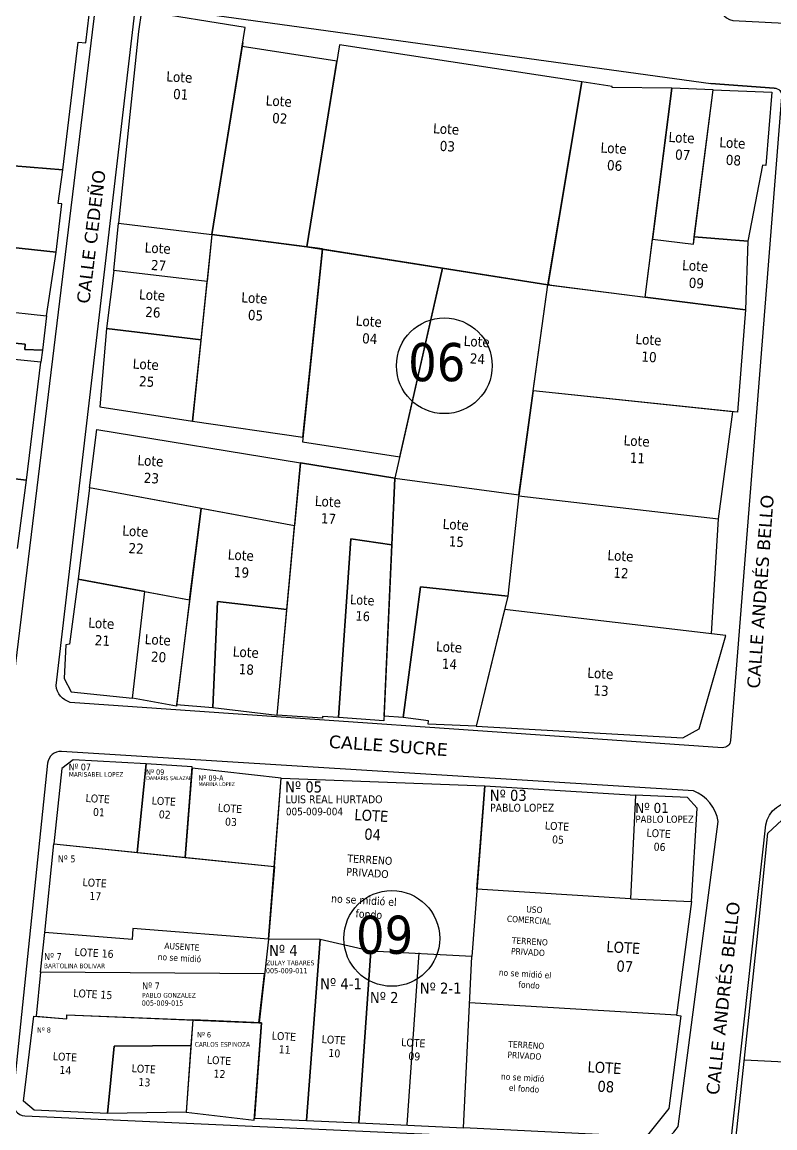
# Model space of a CAD drawing. Header units: metres. Extents: x 2 to 659295185, y -28 to 1124222152.
# Drawn here: x 660080 to 660198.5, y 1124723.8 to 1124897.9 of the extents above; entities that cross this region are included whole.
import ezdxf

# ---------------------------------------------------------------- set-up
doc = ezdxf.new("R2010")
doc.units = ezdxf.units.M
doc.header["$MEASUREMENT"] = 0
for name, color, linetype in [('CALLES', 1, 'CONTINUOUS'), ('MANZANA', 30, 'CONTINUOUS'), ('Numero de manzana', 6, 'CONTINUOUS'), ('PARCELA SL', 1, 'CONTINUOUS'), ('Parcelas', 140, 'CONTINUOUS')]:
    doc.layers.add(name, color=color, linetype=linetype)
doc.styles.add('ROMAN', font='verdana.ttf')
doc.styles.get("Standard").update_dxf_attribs({"font": 'tahoma.ttf'})

msp = doc.modelspace()

# ---------------------------------------------------------------- linework, layer by layer
at = {"layer": 'MANZANA', "linetype": 'Continuous'}
for points in [[(660191.92, 1124898.1921), (660287.556, 1124893.246), (660290.858, 1124939.005), (660264.6689, 1124936.7849), (660201.372, 1124953.849), (660189.5805, 1124901.2743, 0.36371473)], [(660084.0275, 1124781.2047), (660078.4982, 1124727.9452, 0.40172014), (660080.4688, 1124725.6578), (660179.9351, 1124721.1683, 0.14870129), (660183.323, 1124724.0074), (660189.634, 1124772.022, 0.25664339), (660185.713, 1124776.866), (660086.2301, 1124783.0695, 0.40592946)]]:
    msp.add_lwpolyline(points, format="xyb", close=True, dxfattribs=at)
for points in [[(659982.2265, 1124797.6235), (660076.3227, 1124791.1757, 0.401267), (660078.5588, 1124793.0245), (660091.5635, 1124900.2675, 0.42946397), (660090.4361, 1124901.7623), (660002.637, 1124915.731), (659994.062, 1124908.745), (659980.9088, 1124799.2153, 0.37503003), (659982.2265, 1124797.6235)], [(660198.4112, 1124887.5628), (660188.479, 1124888.258), (660198.4112, 1124887.5628, -0.46628697), (660199.6052, 1124886.1761), (660191.5599, 1124784.7692, -0.40630076), (660190.2679, 1124783.6562), (660087.577, 1124790.7937, -0.29546275), (660085.3739, 1124793.45), (660097.7917, 1124899.4408, -0.47102326), (660099.2308, 1124900.5546), (660188.479, 1124888.258)], [(660395.5161, 1124758.4954, -0.2098293), (660398.8732, 1124755.2607), (660417.47, 1124604.867, -0.36153028), (660413.372, 1124600.777), (660183.795, 1124626.3502, -0.40087496), (660181.4949, 1124629.2225), (660197.124, 1124771.502, -0.38152377), (660201.816, 1124775.174), (660201.816, 1124775.174), (660395.5161, 1124758.4954)]]:
    msp.add_lwpolyline(points, format="xyb", dxfattribs=at)
at = {"layer": 'Numero de manzana', "lineweight": -2}
for centre in [(660146.4981, 1124843.8124), (660138.2228, 1124753.6155)]:
    msp.add_circle(centre, 7.5417, dxfattribs=at)
at = {"layer": 'PARCELA SL', "color": 1, "linetype": 'Continuous'}
msp.add_line((660082.9361, 1124748.3146), (660083.5846, 1124754.5611), dxfattribs=at)
at = {"layer": 'Parcelas', "lineweight": -2}
for p, q in [((660090.0473, 1124894.6588), (660090.8318, 1124901.2926)), ((660098.8294, 1124899.7311), (660098.373, 1124896.4426)), ((660115.1453, 1124897.0793), (660098.8294, 1124899.7311)), ((660098.373, 1124896.4426), (660095.2053, 1124866.2784)), ((660109.9177, 1124864.496), (660115.1453, 1124897.0793)), ((660086.4576, 1124874.6922), (660088.8357, 1124894.8021)), ((660088.8357, 1124894.8021), (660090.0473, 1124894.6588)), ((660114.7695, 1124894.7089), (660109.9177, 1124864.496)), ((660130.0038, 1124894.3557), (660124.8663, 1124862.5682)), ((660168.121, 1124888.5286), (660130.0038, 1124894.3557)), ((660129.589, 1124891.7891), (660114.67, 1124894.1172)), ((660124.8663, 1124862.5682), (660129.589, 1124891.7891)), ((660162.7949, 1124856.5694), (660168.121, 1124888.5286)), ((660168.121, 1124888.5286), (660162.8277, 1124856.7666)), ((660172.9086, 1124887.8185), (660168.121, 1124888.5286)), ((660172.9354, 1124887.6304), (660172.9086, 1124887.8185)), ((660182.3048, 1124887.53), (660172.9354, 1124887.6304)), ((660178.0922, 1124854.6286), (660182.3048, 1124887.53)), ((660182.3048, 1124887.53), (660179.2606, 1124863.7541)), ((660188.8003, 1124887.2881), (660182.3048, 1124887.53)), ((660185.7015, 1124862.9571), (660188.8003, 1124887.2881)), ((660185.8481, 1124864.1078), (660188.8003, 1124887.2881)), ((660188.8003, 1124887.2881), (660198.0435, 1124886.9318)), ((660198.0435, 1124886.9318), (660197.1244, 1124875.3482)), ((660074.544, 1124875.6251), (660086.4576, 1124874.6922)), ((660086.4576, 1124874.6922), (660074.544, 1124875.6251)), ((660196.6061, 1124875.3894), (660194.2998, 1124863.4161)), ((660197.1244, 1124875.3482), (660196.6061, 1124875.3894)), ((660085.7243, 1124869.3927), (660086.4576, 1124874.6922)), ((660086.4576, 1124874.6922), (660086.4576, 1124874.6922)), ((660085.3791, 1124861.7285), (660086.3, 1124869.3229)), ((660086.3, 1124869.3229), (660085.7243, 1124869.3927)), ((660094.4817, 1124858.8134), (660095.2053, 1124866.2784)), ((660095.2053, 1124866.2784), (660109.9177, 1124864.496)), ((660095.2053, 1124866.2784), (660109.9177, 1124864.496)), ((660055.5735, 1124864.8636), (660085.3791, 1124861.7285)), ((660085.3791, 1124861.7285), (660055.5735, 1124864.8636)), ((660109.9177, 1124864.496), (660106.8624, 1124835.0672)), ((660109.9177, 1124864.496), (660109.1459, 1124857.0621)), ((660127.3335, 1124862.2501), (660109.9177, 1124864.496)), ((660109.9177, 1124864.496), (660124.8663, 1124862.5682)), ((660178.0922, 1124854.6286), (660179.2606, 1124863.7541)), ((660179.2606, 1124863.7541), (660185.7015, 1124862.9571)), ((660179.2606, 1124863.7541), (660185.7015, 1124862.9571)), ((660185.7015, 1124862.9571), (660185.8481, 1124864.1078)), ((660185.8481, 1124864.1078), (660194.2998, 1124863.4161)), ((660194.2998, 1124863.4161), (660185.8481, 1124864.1078)), ((660194.2998, 1124863.4161), (660193.9154, 1124852.621)), ((660083.8489, 1124851.6844), (660085.3791, 1124861.7285)), ((660127.3261, 1124862.1792), (660124.1689, 1124831.8531)), ((660124.2425, 1124832.5605), (660127.3335, 1124862.2501)), ((660124.8663, 1124862.5682), (660162.7949, 1124856.5694)), ((660146.1916, 1124859.1954), (660127.3261, 1124862.1792)), ((660094.4817, 1124858.8134), (660093.3119, 1124849.6881)), ((660109.1459, 1124857.0621), (660094.4817, 1124858.8134)), ((660109.1459, 1124857.0621), (660094.4817, 1124858.8134)), ((660146.1916, 1124859.1954), (660138.7227, 1124826.0874)), ((660139.4819, 1124829.4528), (660146.1916, 1124859.1954)), ((660162.7949, 1124856.5694), (660146.1916, 1124859.1954)), ((660108.1944, 1124847.8969), (660109.1459, 1124857.0621)), ((660158.2494, 1124823.4801), (660162.7949, 1124856.5694)), ((660160.5017, 1124839.8761), (660162.7949, 1124856.5694)), ((660162.7949, 1124856.5694), (660193.9154, 1124852.621)), ((660162.8277, 1124856.7666), (660163.0149, 1124856.5406)), ((660163.0149, 1124856.5406), (660178.0922, 1124854.6286)), ((660053.2892, 1124855.0803), (660083.8489, 1124851.6844)), ((660053.2892, 1124855.0803), (660083.8489, 1124851.6844)), ((660193.9154, 1124852.621), (660178.0922, 1124854.6286)), ((660193.9154, 1124852.621), (660192.6734, 1124836.4843)), ((660083.8489, 1124851.6844), (660083.2313, 1124846.2595)), ((660080.4972, 1124847.2276), (660052.7831, 1124849.9753)), ((660052.7831, 1124849.9753), (660080.4972, 1124847.2276)), ((660093.3119, 1124849.6881), (660092.2371, 1124837.3348)), ((660108.1944, 1124847.8969), (660093.3119, 1124849.6881)), ((660093.3119, 1124849.6881), (660108.1944, 1124847.8969)), ((660080.4634, 1124846.3683), (660080.4972, 1124847.2276)), ((660080.4972, 1124847.2276), (660080.4634, 1124846.3683)), ((660106.8624, 1124835.0672), (660108.1944, 1124847.8969)), ((660082.9617, 1124844.3686), (660066.6616, 1124845.9847)), ((660082.9617, 1124844.3686), (660066.6616, 1124845.9847)), ((660083.2313, 1124846.2595), (660080.4634, 1124846.3683)), ((660080.4634, 1124846.3683), (660083.2313, 1124846.2595)), ((660083.2313, 1124846.2595), (660082.9617, 1124844.3686)), ((660080.6995, 1124825.816), (660082.9617, 1124844.3686)), ((660160.5017, 1124839.8761), (660158.2351, 1124823.3509)), ((660192.6734, 1124836.4843), (660160.5017, 1124839.8761)), ((660191.9276, 1124836.563), (660160.5017, 1124839.8761)), ((660092.2371, 1124837.3348), (660106.8624, 1124835.0672)), ((660106.8624, 1124835.0672), (660124.2425, 1124832.5605)), ((660189.6719, 1124819.683), (660191.9276, 1124836.563)), ((660090.6526, 1124824.5841), (660091.7909, 1124833.7839)), ((660091.7909, 1124833.7839), (660123.8625, 1124828.5244)), ((660124.1689, 1124831.8531), (660139.4819, 1124829.4528)), ((660051.7394, 1124829.1372), (660080.6995, 1124825.816)), ((660080.6995, 1124825.816), (660051.7394, 1124829.1372)), ((660120.1663, 1124788.7759), (660123.8625, 1124828.5244)), ((660123.8625, 1124828.5244), (660122.9059, 1124818.6205)), ((660123.8625, 1124828.5244), (660138.7227, 1124826.0874)), ((660138.7227, 1124826.0874), (660123.8625, 1124828.5244)), ((660079.3041, 1124815.0057), (660080.6995, 1124825.816)), ((660090.6526, 1124824.5841), (660088.8264, 1124810.1996)), ((660108.2248, 1124821.335), (660090.6526, 1124824.5841)), ((660122.9059, 1124818.6205), (660090.6526, 1124824.5841)), ((660137.0006, 1124788.607), (660138.7227, 1124826.0874)), ((660138.7227, 1124826.0874), (660138.2417, 1124815.5884)), ((660138.7227, 1124826.0874), (660158.2494, 1124823.4801)), ((660138.7227, 1124826.0874), (660158.2494, 1124823.4801)), ((660158.2494, 1124823.4801), (660156.4869, 1124807.5372)), ((660158.2351, 1124823.3509), (660189.6719, 1124819.683)), ((660108.2248, 1124821.335), (660104.35, 1124790.4773)), ((660106.3687, 1124806.9543), (660108.2248, 1124821.335)), ((660122.9059, 1124818.6205), (660108.2248, 1124821.335)), ((660188.5378, 1124801.6084), (660189.6719, 1124819.683)), ((660121.7153, 1124805.4341), (660122.9059, 1124818.6205)), ((660129.8238, 1124788.4053), (660131.7669, 1124816.5784)), ((660131.7669, 1124816.5784), (660129.8238, 1124788.4053)), ((660131.7669, 1124816.5784), (660138.2417, 1124815.5884)), ((660138.2417, 1124815.5884), (660131.7669, 1124816.5784)), ((660138.2417, 1124815.5884), (660136.9686, 1124787.9088)), ((660088.8264, 1124810.1996), (660087.4732, 1124799.9384)), ((660099.3675, 1124808.2495), (660088.8264, 1124810.1996)), ((660088.8264, 1124810.1996), (660106.3687, 1124806.9543)), ((660139.9983, 1124788.3987), (660142.7345, 1124809.0179)), ((660142.7345, 1124809.0179), (660139.9983, 1124788.3987)), ((660142.7345, 1124809.0179), (660156.4869, 1124807.5372)), ((660156.4869, 1124807.5372), (660142.7345, 1124809.0179)), ((660097.401, 1124791.4643), (660099.3675, 1124808.2495)), ((660097.401, 1124791.4643), (660099.3675, 1124808.2495)), ((660099.3675, 1124808.2495), (660106.3687, 1124806.9543)), ((660156.4869, 1124807.5372), (660151.53, 1124787.0364)), ((660106.3687, 1124806.9543), (660104.3127, 1124790.1798)), ((660110.7778, 1124806.682), (660110.0599, 1124789.9974)), ((660110.0599, 1124789.9974), (660110.7778, 1124806.682)), ((660121.7153, 1124805.4341), (660110.7778, 1124806.682)), ((660110.7778, 1124806.682), (660121.7153, 1124805.4341)), ((660120.1663, 1124788.7759), (660121.7153, 1124805.4341)), ((660155.9805, 1124805.4428), (660151.53, 1124787.0364)), ((660190.7991, 1124801.3421), (660155.9805, 1124805.4428)), ((660186.6111, 1124786.6264), (660190.7991, 1124801.3421)), ((660086.8911, 1124799.8423), (660086.6286, 1124794.5789)), ((660087.4732, 1124799.9384), (660086.8911, 1124799.8423)), ((660086.6286, 1124794.5789), (660087.752, 1124792.4581)), ((660087.752, 1124792.4581), (660097.401, 1124791.4643)), ((660104.3127, 1124790.1798), (660097.401, 1124791.4643)), ((660104.35, 1124790.4773), (660110.0599, 1124789.9974)), ((660110.0599, 1124789.9974), (660120.1663, 1124788.7759)), ((660127.309, 1124788.2794), (660120.1663, 1124788.7759)), ((660127.3298, 1124788.5787), (660127.309, 1124788.2794)), ((660129.8238, 1124788.4053), (660127.3298, 1124788.5787)), ((660136.9686, 1124787.9088), (660129.8238, 1124788.4053)), ((660129.8238, 1124788.4053), (660129.8238, 1124788.4053)), ((660139.9934, 1124788.399), (660137.0006, 1124788.607)), ((660144.0031, 1124787.8672), (660139.9983, 1124788.3987)), ((660143.9374, 1124787.3716), (660144.0031, 1124787.8672)), ((660151.53, 1124787.0364), (660143.9374, 1124787.3716)), ((660151.53, 1124787.0364), (660184.0282, 1124785.2013)), ((660184.0282, 1124785.2013), (660186.6111, 1124786.6264)), ((660088.0681, 1124781.7605), (660086.2622, 1124780.3524)), ((660099.5483, 1124781.0863), (660088.0681, 1124781.7605)), ((660098.163, 1124767.155), (660099.5483, 1124781.0863)), ((660099.5483, 1124781.0863), (660098.163, 1124767.155)), ((660106.8152, 1124780.6496), (660099.5483, 1124781.0863)), ((660086.2622, 1124780.3524), (660085.0334, 1124768.5161)), ((660105.7225, 1124766.3713), (660106.8152, 1124780.6496)), ((660106.8, 1124780.4502), (660105.7225, 1124766.3713)), ((660120.792, 1124778.8784), (660106.8, 1124780.4502)), ((660118.8008, 1124753.5066), (660120.792, 1124778.8784)), ((660119.7473, 1124764.9174), (660120.792, 1124778.8784)), ((660120.792, 1124778.8784), (660152.8634, 1124777.6578)), ((660152.8634, 1124777.6578), (660150.836, 1124750.7742)), ((660151.6361, 1124761.384), (660152.8634, 1124777.6578)), ((660152.8634, 1124777.6578), (660176.6073, 1124776.1772)), ((660176.6073, 1124776.1772), (660175.7873, 1124759.8478)), ((660176.6073, 1124776.1772), (660175.7873, 1124759.8478)), ((660184.7794, 1124775.8179), (660176.6073, 1124776.1772)), ((660186.3119, 1124774.1163), (660184.7794, 1124775.8179)), ((660185.4075, 1124759.4141), (660186.3119, 1124774.1163)), ((660083.5846, 1124754.5611), (660085.0334, 1124768.5161)), ((660085.0334, 1124768.5161), (660098.163, 1124767.155)), ((660085.0334, 1124768.5161), (660119.7473, 1124764.9174)), ((660098.163, 1124767.155), (660105.7225, 1124766.3713)), ((660105.7225, 1124766.3713), (660119.7473, 1124764.9174)), ((660119.7473, 1124764.9174), (660118.8008, 1124753.5066)), ((660175.7873, 1124759.8478), (660151.6361, 1124761.384)), ((660175.7873, 1124759.8478), (660185.4075, 1124759.4141)), ((660185.4075, 1124759.4141), (660183.0553, 1124741.518)), ((660097.465, 1124755.1623), (660097.3371, 1124753.417)), ((660118.8008, 1124753.5066), (660097.465, 1124755.1623)), ((660097.3371, 1124753.417), (660083.5846, 1124754.5611)), ((660118.8008, 1124753.5066), (660117.3218, 1124740.3394)), ((660126.9705, 1124753.4395), (660118.8008, 1124753.5066)), ((660124.819, 1124724.9105), (660126.9705, 1124753.4395)), ((660126.9705, 1124753.4395), (660124.819, 1124724.9105)), ((660134.9316, 1124751.6037), (660126.9705, 1124753.4395)), ((660134.9316, 1124751.6037), (660133.0507, 1124724.5389)), ((660133.0507, 1124724.5389), (660134.9316, 1124751.6037)), ((660150.836, 1124750.7742), (660134.9316, 1124751.6037)), ((660140.6435, 1124724.262), (660142.5245, 1124751.3267)), ((660149.5139, 1124723.7959), (660150.836, 1124750.7742)), ((660082.9361, 1124748.3146), (660082.2133, 1124741.352)), ((660118.1847, 1124748.0211), (660082.9361, 1124748.3146)), ((660117.3147, 1124740.34), (660118.1847, 1124748.0211)), ((660183.0553, 1124741.518), (660150.4791, 1124743.4922)), ((660080.219, 1124727.9886), (660081.8452, 1124741.3903)), ((660081.8452, 1124741.3903), (660087.0772, 1124740.955)), ((660082.2133, 1124741.352), (660087.0772, 1124740.955)), ((660087.0772, 1124740.955), (660087.0705, 1124741.595)), ((660087.0705, 1124741.595), (660117.316, 1124740.3399)), ((660087.0772, 1124740.955), (660087.0705, 1124741.595)), ((660087.0705, 1124741.595), (660106.9237, 1124740.7712)), ((660183.7493, 1124741.4268), (660181.831, 1124726.8324)), ((660183.0553, 1124741.518), (660183.7493, 1124741.4268)), ((660106.9237, 1124740.7712), (660105.844, 1124726.2512)), ((660106.9237, 1124740.7712), (660106.5907, 1124736.7349)), ((660117.7207, 1124740.3094), (660106.9237, 1124740.7712)), ((660116.5649, 1124724.9829), (660117.7207, 1124740.3094)), ((660117.7207, 1124740.3094), (660116.5874, 1124725.282)), ((660117.3218, 1124740.3394), (660117.7207, 1124740.3094)), ((660094.5212, 1124736.6237), (660093.4784, 1124726.0249)), ((660093.4784, 1124726.0249), (660094.5212, 1124736.6237)), ((660106.5907, 1124736.7349), (660094.5212, 1124736.6237)), ((660094.5212, 1124736.6237), (660106.5907, 1124736.7349)), ((660106.5907, 1124736.7349), (660105.844, 1124726.2512)), ((660081.9201, 1124726.5466), (660080.219, 1124727.9886)), ((660093.4784, 1124726.0249), (660081.9201, 1124726.5466)), ((660105.844, 1124726.2512), (660093.4784, 1124726.0249)), ((660105.844, 1124726.2512), (660116.5649, 1124724.9829)), ((660116.5874, 1124725.282), (660124.819, 1124724.9105)), ((660181.831, 1124726.8324), (660178.2789, 1124722.3774)), ((660124.819, 1124724.9105), (660133.0507, 1124724.5389)), ((660133.0507, 1124724.5389), (660149.5139, 1124723.7959)), ((660178.2789, 1124722.3774), (660149.5139, 1124723.7959))]:
    msp.add_line(p, q, dxfattribs=at)
at = {"layer": 'Parcelas'}
for points in [[(660189.6648, 1124696.4256), (660195.755, 1124753.4361), (660197.4467, 1124770.184), (660199.6459, 1124772.2141), (660316.0439, 1124761.6982)], [(660193.7328, 1124734.5062), (660238.0476, 1124732.2898), (660237.371, 1124716.3877), (660248.7054, 1124715.5419)]]:
    msp.add_lwpolyline(points, dxfattribs=at)

# ---------------------------------------------------------------- texts
at = {"layer": 'CALLES', "color": 0, "style": 'ROMAN'}
for s, rotation, p in [('CALLE CEDEÑO', 82.938051, (660090.5886, 1124853.5076)), ('CALLE ANDRÉS BELLO', 85.79935, (660196.1319, 1124792.9133)), ('CALLE SUCRE', 355.954093, (660128.2588, 1124783.6436)), ('CALLE ANDRÉS BELLO', 83.706279, (660189.7035, 1124728.8778))]:
    msp.add_text(s, height=2, rotation=rotation, dxfattribs=at).set_placement(p)
at = {"layer": 'Numero de manzana', "lineweight": -2}
for s, p in [('06', (660140.805, 1124841.3915)), ('09', (660132.5901, 1124751.1946))]:
    msp.add_text(s, height=6, dxfattribs=at).set_placement(p)
at = {"layer": 'Parcelas', "lineweight": -2}
for s, height, p in [('Lote', 1.6, (660102.6878, 1124888.6133)), ('01', 1.6, (660103.7518, 1124885.8455)), ('Lote', 1.6, (660118.3366, 1124884.8235)), ('02', 1.6, (660119.3502, 1124882.0587)), ('Lote', 1.6, (660144.692, 1124880.4389)), ('Lote', 1.6, (660181.7518, 1124879.0733)), ('03', 1.6, (660145.7265, 1124877.6728)), ('Lote', 1.6, (660171.0521, 1124877.4002)), ('Lote', 1.6, (660189.7535, 1124878.24)), ('07', 1.6, (660182.7821, 1124876.3074)), ('08', 1.6, (660190.7654, 1124875.472)), ('06', 1.6, (660172.0668, 1124874.6353)), ('Lote', 1.6, (660099.2817, 1124861.6636)), ('27', 1.6, (660100.2729, 1124858.9022)), ('Lote', 1.6, (660183.8984, 1124858.8801)), ('09', 1.6, (660184.9292, 1124856.1143)), ('Lote', 1.6, (660098.3963, 1124854.2728)), ('Lote', 1.6, (660114.4977, 1124853.8067)), ('26', 1.6, (660099.3719, 1124851.5124)), ('05', 1.6, (660115.5285, 1124851.0408)), ('Lote', 1.6, (660132.5132, 1124850.1308)), ('04', 1.6, (660133.5156, 1124847.3666)), ('Lote', 1.6, (660149.5039, 1124846.9484)), ('Lote', 1.6, (660176.5441, 1124847.2408)), ('24', 1.6, (660150.4672, 1124844.1887)), ('10', 1.6, (660177.4805, 1124844.4805)), ('Lote', 1.6, (660097.4038, 1124843.3672)), ('25', 1.6, (660098.3956, 1124840.6058)), ('Lote', 1.6, (660174.68, 1124831.289)), ('Lote', 1.6, (660098.1406, 1124828.1549)), ('11', 1.6, (660175.6631, 1124828.555)), ('23', 1.6, (660099.136, 1124825.3911)), ('Lote', 1.6, (660126.0745, 1124821.7436)), ('17', 1.6, (660127.0238, 1124819.0116)), ('Lote', 1.6, (660146.1898, 1124818.1162)), ('Lote', 1.6, (660095.7579, 1124817.0729)), ('22', 1.6, (660096.7325, 1124814.3125)), ('15', 1.6, (660147.1397, 1124815.3842)), ('Lote', 1.6, (660112.3663, 1124813.3012)), ('Lote', 1.6, (660172.1335, 1124813.1963)), ('19', 1.6, (660113.3145, 1124810.5402)), ('12', 1.6, (660173.0646, 1124810.4385)), ('Lote', 1.5, (660131.6158, 1124806.2768)), ('Lote', 1.6, (660090.3965, 1124802.5726)), ('16', 1.5, (660132.4898, 1124803.6923)), ('21', 1.6, (660091.4215, 1124799.8092)), ('Lote', 1.6, (660099.2897, 1124799.9776)), ('Lote', 1.6, (660145.1467, 1124798.8408)), ('20', 1.6, (660100.2695, 1124797.2148)), ('Lote', 1.6, (660113.1511, 1124798.0213)), ('18', 1.6, (660114.0803, 1124795.2582)), ('14', 1.6, (660146.0682, 1124796.1105)), ('Lote', 1.6, (660168.9647, 1124794.677)), ('13', 1.6, (660169.9166, 1124791.9158)), ('LOTE', 1.25, (660089.9861, 1124775.1102)), ('LOTE', 1.25, (660100.3939, 1124774.7283)), ('01', 1.25, (660091.148, 1124772.9283)), ('LOTE', 1.25, (660110.8016, 1124773.5825)), ('LOTE', 1.75, (660132.2919, 1124772.2504)), ('02', 1.25, (660101.5164, 1124772.5486)), ('03', 1.25, (660111.9405, 1124771.4018)), ('04', 1.75, (660133.8511, 1124769.1996)), ('LOTE', 1.25, (660162.2946, 1124770.7895)), ('LOTE', 1.25, (660178.292, 1124769.6463)), ('05', 1.25, (660163.4305, 1124768.609)), ('06', 1.25, (660179.4153, 1124767.4666)), ('TERRENO', 1.25, (660131.1993, 1124765.6)), ('PRIVADO', 1.25, (660131.0358, 1124763.4966)), ('LOTE', 1.25, (660089.5018, 1124761.8637)), ('17', 1.25, (660090.5741, 1124759.7098)), ('no se midió el', 1.25, (660128.642, 1124759.3074)), ('USO', 1, (660159.3769, 1124757.7311)), ('fondo', 1.25, (660132.4879, 1124756.9275)), ('COMERCIAL', 1, (660156.3281, 1124756.2215)), ('TERRENO', 1, (660157.1053, 1124752.8154)), ('LOTE', 1.75, (660171.96, 1124751.4635)), ('LOTE 16', 1.25, (660088.241, 1124750.889)), ('AUSENTE', 1, (660102.3999, 1124751.9734)), ('PRIVADO', 1, (660156.9745, 1124751.1327)), ('no se midió', 1, (660101.3555, 1124750.24)), ('07', 1.75, (660173.5497, 1124748.411)), ('no se midió el', 1, (660155.0595, 1124747.7813)), ('fondo', 1, (660158.1362, 1124745.8774)), ('LOTE 15', 1.25, (660088.0542, 1124744.3951)), ('LOTE', 1.25, (660119.2975, 1124737.6871)), ('LOTE', 1.25, (660127.1559, 1124737.1411)), ('LOTE', 1.25, (660139.6631, 1124736.6637)), ('TERRENO', 1, (660156.546, 1124736.4838)), ('LOTE', 1.25, (660084.8255, 1124734.4475)), ('11', 1.25, (660120.3962, 1124735.5315)), ('10', 1.25, (660128.2181, 1124734.965)), ('09', 1.25, (660140.799, 1124734.4832)), ('PRIVADO', 1, (660156.4153, 1124734.8011)), ('LOTE', 1.25, (660109.0793, 1124733.8834)), ('LOTE', 1.75, (660168.9896, 1124732.5395)), ('14', 1.25, (660085.876, 1124732.2948)), ('LOTE', 1.25, (660097.2395, 1124732.5604)), ('12', 1.25, (660110.1374, 1124731.7092)), ('no se midió', 1, (660155.3979, 1124731.3965)), ('13', 1.25, (660098.3138, 1124730.3836)), ('el fondo', 1, (660156.6366, 1124729.6016)), ('08', 1.75, (660170.5591, 1124729.4846))]:
    msp.add_text(s, height=height, rotation=356.605248, dxfattribs=at).set_placement(p)
for s, height, p in [('Nº 07', 1.05553, (660087.3552, 1124780.0855)), ('MARISABEL LOPEZ', 0.746184, (660087.3808, 1124779.0663)), ('Nº 09', 0.86918, (660099.536, 1124779.3814)), ('Nº 09-A', 0.86918, (660107.7812, 1124778.4478)), ('DAMARIS SALAZAR', 0.61445, (660099.5571, 1124778.5422)), ('MARINA LOPEZ', 0.61445, (660107.8023, 1124777.6085)), ('Nº 05', 1.75339, (660121.433, 1124776.6015)), ('LUIS REAL HURTADO', 1.239522, (660121.4754, 1124774.9084)), ('Nº 03', 1.75339, (660153.6588, 1124775.2781)), ('005-009-004', 1.182373, (660121.5546, 1124773.0122)), ('PABLO LOPEZ', 1.239522, (660153.7012, 1124773.5851)), ('Nº 01', 1.59376, (660176.5539, 1124773.3722)), ('PABLO LOPEZ', 1.126675, (660176.5925, 1124771.8332)), ('Nº 5', 1.08584, (660085.6441, 1124765.602)), ('Nº 7', 1.08584, (660083.4783, 1124750.2179)), ('Nº 4', 1.75339, (660118.9025, 1124750.8347)), ('BARTOLINA BOLIVAR', 0.746184, (660083.463, 1124748.9085)), ('ZULAY TABARES', 0.746184, (660118.4516, 1124749.38)), ('005-009-011', 0.824265, (660118.4021, 1124748.1225)), ('Nº 7', 1.08584, (660098.9222, 1124745.5892)), ('Nº 4-1', 1.75339, (660126.953, 1124745.5963)), ('Nº 2-1', 1.75339, (660142.643, 1124744.8961)), ('PABLO GONZALEZ', 0.746184, (660098.9068, 1124744.2798)), ('Nº 2', 1.75339, (660134.7881, 1124743.4179)), ('005-009-015', 0.824265, (660098.8574, 1124743.0222)), ('Nº 8', 0.84973, (660082.3731, 1124738.7655)), ('Nº 6', 0.84973, (660107.5804, 1124738.0173)), ('CARLOS ESPINOZA', 0.746184, (660107.2053, 1124736.5522))]:
    msp.add_text(s, height=height, dxfattribs=at).set_placement(p)

doc.saveas('drawing.dxf')
